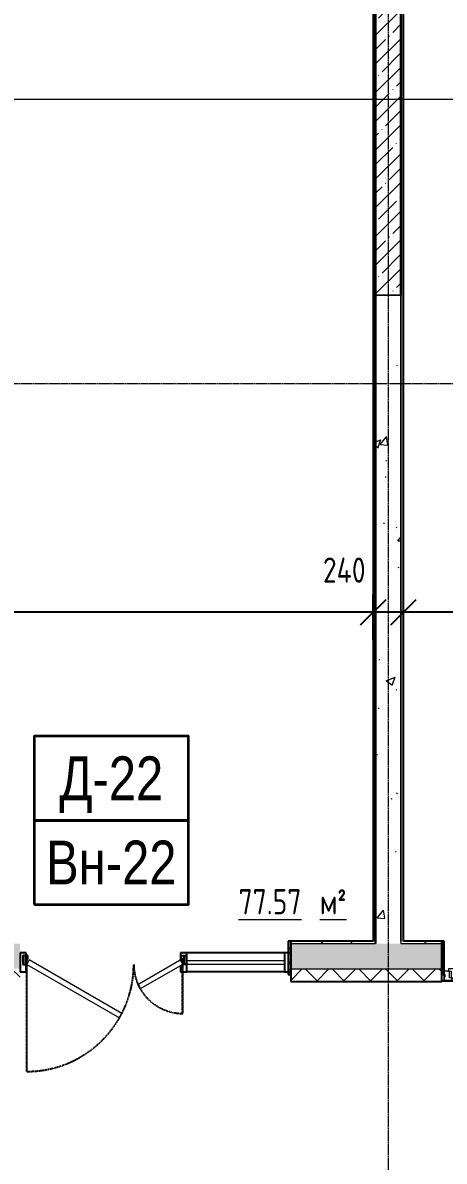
# Model space of a CAD drawing. Header units: millimetres. Extents: x -11854 to 4360091, y -19344 to 4989148.
# Drawn here: x 105999 to 109348, y 495 to 9527 of the extents above; entities that cross this region are included whole.
import ezdxf
from ezdxf.enums import TextEntityAlignment as Align

# ---------------------------------------------------------------- set-up
doc = ezdxf.new("R2010")
doc.units = ezdxf.units.MM
doc.linetypes.add('Линия сетки', pattern=[22.225, 12.7, -3.175, 3.175, -3.175])
doc.linetypes.add('Штрих', pattern=[6.35, 3.175, -3.175])
doc.layers.get('0').update_dxf_attribs({"color": 254})
doc.layers.get('Defpoints').update_dxf_attribs({"color": 254})
for name, color, linetype, lineweight in [('A-ANNO-DIMS', 254, 'Continuous', 9), ('A-AREA-IDEN', 254, 'Continuous', 9), ('A-DOOR', 254, 'Continuous', 9), ('A-GLAZ', 254, 'Continuous', 9), ('A-GLAZ-CURT', 254, 'Continuous', 9), ('A-GLAZ-CWMG', 254, 'Continuous', 9), ('A-WALL', 254, 'Continuous', 9), ('S-GRID', 254, 'Continuous', 9)]:
    doc.layers.add(name, color=color, linetype=linetype, lineweight=lineweight)
doc.layers.add('кр', color=1, linetype='Continuous')
doc.layers.add('МАРКИ', color=3, linetype='Continuous')
doc.styles.add('ISOCPEUR', font='isocpeur.ttf', dxfattribs={"width": 0.8, "height": 200})
doc.styles.add('ISOCPEUR_B', font='', dxfattribs={"width": 0.8, "height": 200})
doc.styles.add('ISOCPEUR_B_1', font='', dxfattribs={"width": 0.8, "height": 200})
doc.styles.get("Standard").update_dxf_attribs({"font": 'arial.ttf'})
doc.styles.get('ISOCPEUR_B').set_extended_font_data('ISOCPEUR', bold=True)
doc.styles.get('ISOCPEUR_B_1').set_extended_font_data('ISOCPEUR', bold=True)
doc.dimstyles.new('2_0_мм_ISOCPEUR', dxfattribs={"dimscale": 304.8, "dimtxt": 199.196235, "dimasz": 0.656168, "dimexe": 0.459318, "dimexo": 0.625, "dimgap": 0.065617, "dimtad": 1, "dimdec": 0, "dimtxsty": 'ISOCPEUR', "dimblk1": 'OBLIQUE', "dimblk2": 'OBLIQUE', "dimsah": 1, "dimcen": 2.5, "dimdle": 0.164042, "dimazin": 3, "dimtfac": 1, "dimtix": 1, "dimtmove": 0, "dimatfit": 3, "dimfxl": 0.787402, "dimfxlon": 1, "dimtvp": 1, "dimarcsym": 2})
doc.dimstyles.new('2_0_мм_ISOCPEUR_1', dxfattribs={"dimscale": 304.8, "dimtxt": 199.196235, "dimasz": 0.656168, "dimexe": 0.459318, "dimexo": 0.625, "dimgap": 0.065617, "dimtad": 1, "dimdec": 0, "dimtxsty": 'ISOCPEUR', "dimblk1": 'OBLIQUE', "dimblk2": 'OBLIQUE', "dimsah": 1, "dimcen": 2.5, "dimdle": 0.164042, "dimazin": 3, "dimtfac": 1, "dimtix": 1, "dimtmove": 1, "dimatfit": 3, "dimfxl": 0.787402, "dimfxlon": 1, "dimtvp": 1, "dimarcsym": 2})
pattern_1 = [(50, (542041.7, 20914.14), (728.7365, -63.7558), [76.2, -838.2]), (355, (542041.7, 20914.14), (-140.9716, 764.2276), [60.96, -670.56]), (100.451, (542102.4, 20908.8), (587.77, 700.4668), [64.76, -712.36]), (46.184, (542041.7, 21117.3), (1084.3162, -168.171), [114.3, -1257.3]), (96.636, (542132, 21103.3), (949.61, 989.7098), [97.14, -1068.54]), (351.184, (542041.7, 21117.3), (949.6206, 989.7012), [91.44, -1005.84]), (21, (542143.3, 21066.54), (606.4579, -409.0606), [76.2, -838.2]), (326, (542143.3, 21066.54), (247.2083, 736.7529), [60.96, -670.56]), (71.451, (542193.8, 21032.46), (853.6683, 327.6855), [64.76, -712.36]), (37.5, (542041.67, 20914.14), (12.3547, 338.22012), [6.706, -655.726, 6.706, -674.014, -673.1]), (37.5, (542041.67, 20914.14), (12.3547, 338.22012), [-1343.152, 6.706, -666.394]), (7.5, (542041.67, 20914.14), (267.27887, 400.72213), [6.706, -381.406, 6.706, -640.486, -256.54]), (7.5, (542041.67, 20914.14), (267.27887, 400.72213), [-1035.304, 6.706, -249.834]), (327.5, (541815.1, 20914.14), (542.36333, -22.91534), [6.706, -247.294, 6.706, -785.774, -1051.56]), (327.5, (541815.1, 20914.14), (542.36333, -22.91534), [-1046.48, 6.706, -1044.854]), (317.5, (541713.5, 20914.14), (592.51696, 101.7071), [6.706, -323.494, 6.706, -519.582, -746.76]), (317.5, (541713.5, 20914.14), (592.51696, 101.7071), [-856.488, 6.706, -740.054])]
pattern_2 = [(0, (542041.67, 20914.14), (406.4, 101.6), [33.528, -271.272, 33.528, -271.272, -1625.6]), (0, (542041.67, 20914.14), (406.4, 101.6), [-609.6, 33.528, -576.072, 33.528, -271.272, -711.2]), (0, (542041.67, 20914.14), (406.4, 101.6), [-1524, 33.528, -169.672, 33.528, -474.472]), (120, (542194.07, 20964.94), (-291.18818, 301.152724), [33.528, -271.272, 33.528, -1896.872]), (120, (542194.07, 20964.94), (-291.18818, 301.152724), [-338.328, -271.272, 33.528, -576.072, -1016]), (120, (542194.07, 20964.94), (-291.18818, 301.152724), [-1219.2, 33.528, -271.272, 33.528, -677.672]), (120, (542194.07, 20964.94), (-291.18818, 301.152724), [-1557.528, -169.672, 33.528, -474.472]), (240, (542244.87, 21168.14), (-115.21182, -402.752724), [33.528, -271.272, 33.528, -1896.872]), (240, (542244.87, 21168.14), (-115.21182, -402.752724), [-338.328, -271.272, 33.528, -576.072, -1016]), (240, (542244.87, 21168.14), (-115.21182, -402.752724), [-1219.2, 33.528, -271.272, 33.528, -677.672]), (240, (542244.87, 21168.14), (-115.21182, -402.752724), [-1557.528, -169.672, 33.528, -474.472])]

# ---------------------------------------------------------------- blocks, each defined once
blk = doc.blocks.new('BIMLIB_Окно_Трехстворчатое_Wintech_СФрамугойСнизу_ГОСТ30674-99 - 1700Х1800-7434254-1А')
at = {"layer": 'A-GLAZ'}
for p, q in [((-705, 140), (-725, 140)), ((-705, 95), (-705, 140)), ((-644.8, 140), (-190.9, 140)), ((-193.7, 123.5), (-642, 123.5)), ((-596.8, 121.5), (-238.9, 121.5)), ((-594, 105), (-241.7, 105)), ((-112.5, 140), (362.5, 140)), ((359.7, 123.5), (-109.7, 123.5)), ((440.9, 140), (894.8, 140)), ((892, 123.5), (443.7, 123.5)), ((488.9, 121.5), (846.8, 121.5)), ((491.7, 105), (844, 105)), ((975, 140), (955, 140)), ((955, 140), (955, 95)), ((-238.9, 51.5), (-596.8, 51.5)), ((-594, 69), (-241.7, 69)), ((-112.5, 70), (362.5, 70)), ((-109.7, 87.5), (359.7, 87.5)), ((846.8, 51.5), (488.9, 51.5)), ((491.7, 69), (844, 69))]:
    blk.add_line(p, q, dxfattribs=at)
at = {"layer": 'A-GLAZ', "lineweight": 18}
for p, q in [((-705, 140), (-705, 117)), ((-644.8, 140), (-705, 140)), ((-705, 117), (-699.5, 117)), ((-699.5, 93), (-705, 93)), ((-699.5, 117), (-699.5, 93)), ((-663, 70), (-663, 121.5)), ((-663, 121.5), (-651, 121.5)), ((-596.8, 121.5), (-651, 121.5)), ((-651, 121.5), (-651, 70)), ((-642, 123.5), (-644.8, 140)), ((-642, 121.5), (-642, 123.5)), ((-615, 71), (-615, 103)), ((-615, 103), (-594, 103)), ((-223.2, 103), (-612.5, 103)), ((-612.5, 103), (-612.5, 71)), ((-594, 105), (-596.8, 121.5)), ((-594, 103), (-594, 105)), ((-238.9, 121.5), (-241.7, 105)), ((-241.7, 105), (-241.7, 103)), ((-241.7, 103), (-220.7, 103)), ((-184.7, 121.5), (-238.9, 121.5)), ((-223.2, 71), (-223.2, 103)), ((-220.7, 103), (-220.7, 71)), ((-190.9, 140), (-193.7, 123.5)), ((-193.7, 123.5), (-193.7, 121.5)), ((-112.5, 140), (-190.9, 140)), ((-184.7, 70), (-184.7, 121.5)), ((-184.7, 121.5), (-172.7, 121.5)), ((-172.7, 121.5), (-172.7, 70)), ((378.2, 121.5), (-128.2, 121.5)), ((-128.2, 121.5), (-128.2, 89.5)), ((-109.7, 123.5), (-112.5, 140)), ((-109.7, 121.5), (-109.7, 123.5)), ((362.5, 140), (359.7, 123.5)), ((359.7, 123.5), (359.7, 121.5)), ((440.9, 140), (362.5, 140)), ((378.2, 89.5), (378.2, 121.5)), ((422.7, 70), (422.7, 121.5)), ((422.7, 121.5), (434.7, 121.5)), ((488.9, 121.5), (434.7, 121.5)), ((434.7, 121.5), (434.7, 70)), ((443.7, 123.5), (440.9, 140)), ((443.7, 121.5), (443.7, 123.5)), ((470.7, 71), (470.7, 103)), ((470.7, 103), (491.7, 103)), ((862.5, 103), (473.2, 103)), ((473.2, 103), (473.2, 71)), ((491.7, 105), (488.9, 121.5)), ((491.7, 103), (491.7, 105)), ((846.8, 121.5), (844, 105)), ((844, 105), (844, 103)), ((844, 103), (865, 103)), ((901, 121.5), (846.8, 121.5)), ((862.5, 71), (862.5, 103)), ((865, 103), (865, 71)), ((894.8, 140), (892, 123.5)), ((892, 123.5), (892, 121.5)), ((955, 140), (894.8, 140)), ((901, 70), (901, 121.5)), ((901, 121.5), (913, 121.5)), ((913, 121.5), (913, 70)), ((949.5, 93), (949.5, 117)), ((949.5, 117), (955, 117)), ((955, 93), (949.5, 93)), ((955, 117), (955, 140)), ((-705, 70), (-671, 70)), ((-671, 70), (-671, 51.5)), ((-651, 70), (-671, 70)), ((-671, 51.5), (-596.8, 51.5)), ((-594, 71), (-615, 71)), ((-612.5, 71), (-223.2, 71)), ((-596.8, 51.5), (-594, 69)), ((-594, 69), (-594, 71)), ((-220.7, 71), (-241.7, 71)), ((-241.7, 71), (-241.7, 69)), ((-241.7, 69), (-238.9, 51.5)), ((-238.9, 51.5), (-164.7, 51.5)), ((-164.7, 70), (-184.7, 70)), ((-164.7, 51.5), (-164.7, 70)), ((-164.7, 70), (-130.7, 70)), ((-109.7, 89.5), (-130.7, 89.5)), ((-130.7, 89.5), (-130.7, 70)), ((-130.7, 70), (-112.5, 70)), ((-128.2, 89.5), (378.2, 89.5)), ((-112.5, 70), (-109.7, 87.5)), ((-109.7, 87.5), (-109.7, 89.5)), ((359.7, 89.5), (359.7, 87.5)), ((380.7, 89.5), (359.7, 89.5)), ((359.7, 87.5), (362.5, 70)), ((362.5, 70), (380.7, 70)), ((380.7, 70), (380.7, 89.5)), ((380.7, 70), (414.7, 70)), ((414.7, 70), (414.7, 51.5)), ((434.7, 70), (414.7, 70)), ((414.7, 51.5), (488.9, 51.5)), ((491.7, 71), (470.7, 71)), ((473.2, 71), (862.5, 71)), ((488.9, 51.5), (491.7, 69)), ((491.7, 69), (491.7, 71)), ((865, 71), (844, 71)), ((844, 71), (844, 69)), ((844, 69), (846.8, 51.5)), ((846.8, 51.5), (921, 51.5)), ((921, 70), (901, 70)), ((921, 51.5), (921, 70)), ((921, 70), (955, 70))]:
    blk.add_line(p, q, dxfattribs=at)
at = {"layer": 'A-GLAZ', "lineweight": 25}
for p, q in [((-615, 103), (-615, 71)), ((-612.5, 103), (-615, 103)), ((-612.5, 71), (-612.5, 103)), ((-220.7, 103), (-223.2, 103)), ((-223.2, 103), (-223.2, 71)), ((-220.7, 71), (-220.7, 103)), ((-128.2, 121.5), (-130.7, 121.5)), ((-130.7, 121.5), (-130.7, 89.5)), ((-128.2, 89.5), (-128.2, 121.5)), ((378.2, 121.5), (378.2, 89.5)), ((380.7, 121.5), (378.2, 121.5)), ((380.7, 89.5), (380.7, 121.5)), ((470.7, 103), (470.7, 71)), ((473.2, 103), (470.7, 103)), ((473.2, 71), (473.2, 103)), ((865, 103), (862.5, 103)), ((862.5, 103), (862.5, 71)), ((865, 71), (865, 103)), ((-615, 71), (-612.5, 71)), ((-223.2, 71), (-220.7, 71)), ((-130.7, 89.5), (-128.2, 89.5)), ((378.2, 89.5), (380.7, 89.5)), ((470.7, 71), (473.2, 71)), ((862.5, 71), (865, 71))]:
    blk.add_line(p, q, dxfattribs=at)
blk = doc.blocks.new('Системная панель - С остеклением-7428840-1А')
at = {"layer": 'кр', "lineweight": 18}
for p, q in [((387.5, 12.5), (-387.5, 12.5)), ((-387.5, 12.5), (-387.5, -12.5)), ((387.5, -12.5), (387.5, 12.5)), ((-387.5, -12.5), (387.5, -12.5))]:
    blk.add_line(p, q, dxfattribs=at)
blk = doc.blocks.new('Прямоугольный импост - 50 x 150 мм-7428686-1А')
at = {"layer": 'кр'}
for p, q in [((-357574.2, -43154.4), (-358349.2, -43154.4)), ((-357574.2, -43304.4), (-358349.2, -43304.4))]:
    blk.add_line(p, q, dxfattribs=at)
blk = doc.blocks.new('Прямоугольный импост - 50 x 150 мм-7419824-1А')
at = {"layer": 'кр', "lineweight": 25}
for p, q in [((-50, 75), (0, 75)), ((-50, -75), (-50, 75)), ((0, 75), (0, -75)), ((0, -75), (-50, -75))]:
    blk.add_line(p, q, dxfattribs=at)
blk = doc.blocks.new('Прямоугольный импост - 50 x 150 мм-V12-1А')
at = {"layer": 'A-GLAZ-CWMG', "lineweight": 25}
for p, q in [((0, 75), (-50, 75)), ((-50, 75), (-50, 15)), ((0, -75), (0, 75)), ((-50, -55), (-50, -75)), ((-50, -75), (0, -75))]:
    blk.add_line(p, q, dxfattribs=at)
blk = doc.blocks.new('Прямоугольный импост - 50 x 150 мм-V13-1А')
at = {"layer": 'кр', "lineweight": 25}
for p, q in [((-25, 75), (-8.7, 75)), ((-25, 25.6), (-25, 75)), ((-6.7, 75), (25, 75)), ((25, 75), (25, -75)), ((-25, -75), (-25, -16.7)), ((25, -75), (-25, -75))]:
    blk.add_line(p, q, dxfattribs=at)
blk = doc.blocks.new('Дверь_Двупольная_внутренняя ПВХ профиль - Дверной блок наружный металлический остекленный ДНМО 22х13 Л _ДЛЯ ВИТРАЖА_-7420208-1А')
at = {"layer": 'кр', "linetype": 'Штрих'}
for p, q in [((618, 865), (618, 15)), ((-618, 405), (-618, 15))]:
    blk.add_line(p, q, dxfattribs=at)
at = {"layer": 'кр'}
for p, q in [((620, 865), (618, 865)), ((-620, 405), (-618, 405)), ((-650, 15), (-630, 15)), ((-650, -55), (-650, 15)), ((-630, 15), (-620, 15)), ((-630, -55), (-630, 15)), ((-630, 15), (-630, -55)), ((-620, 15), (-620, -25)), ((-618, 15), (-620, 15)), ((618, 15), (620, 15)), ((630, 15), (620, 15)), ((620, 15), (620, -25)), ((630, -55), (630, 15)), ((650, 15), (630, 15)), ((630, 15), (630, -55)), ((650, -55), (650, 15)), ((-630, -55), (-650, -55)), ((-610, -55), (-630, -55)), ((-620, -25), (-610, -25)), ((-610, -25), (-610, -55)), ((620, -25), (610, -25)), ((610, -25), (610, -55)), ((610, -55), (630, -55)), ((630, -55), (650, -55))]:
    blk.add_line(p, q, dxfattribs=at)
at = {"layer": 'кр', "linetype": 'Штрих', "lineweight": 18}
for p, q in [((620, 15), (620, 865)), ((-620, 15), (-620, 405))]:
    blk.add_line(p, q, dxfattribs=at)
at = {"layer": 'кр', "lineweight": 18}
for p, q in [((-116.1, 440), (-136.1, 405.4)), ((-136.1, 405.4), (600, -19.6)), ((620, 15), (-116.1, 440)), ((-620, 15), (-282.3, 210)), ((-282.3, 210), (-262.3, 175.4)), ((-262.3, 175.4), (-600, -19.6)), ((-600, -19.6), (-620, 15)), ((600, -19.6), (620, 15))]:
    blk.add_line(p, q, dxfattribs=at)
at = {"layer": 'кр', "linetype": 'Штрих'}
for centre, radius, start, end in [((620, 15), 850, 90, 180), ((-620, 15), 390, 360, 90)]:
    blk.add_arc(centre, radius, start, end, dxfattribs=at)
blk = doc.blocks.new('_Oblique')
at = {"color": 0, "linetype": 'ByBlock', "lineweight": -2}
blk.add_line((-0.5, -0.5), (0.5, 0.5), dxfattribs=at)
blk = doc.blocks.new('*D596')
at = {"layer": 'A-ANNO-DIMS', "color": 0, "lineweight": -2, "transparency": 16777216}
for p, q in [((109022.6, 4629.5), (109022.6, 4990.5)), ((115752.6, 4629.5), (115752.6, 4990.5)), ((115802.6, 4850.5), (108972.6, 4850.5))]:
    blk.add_line(p, q, dxfattribs=at)
at = {"layer": 'Defpoints', "color": 0, "transparency": 16777216}
for p in [(109022.6, 4850.5), (109022.6, 4610.5), (115752.6, 4610.5)]:
    blk.add_point(p, dxfattribs=at)
at = {"layer": 'A-ANNO-DIMS', "color": 0, "lineweight": -2, "transparency": 16777216, "xscale": 200, "yscale": 200, "zscale": 200, "rotation": 180}
blk.add_blockref('_Oblique', (109022.6, 4850.5), dxfattribs=at)
at = {"layer": 'A-ANNO-DIMS', "color": 0, "lineweight": -2, "transparency": 16777216, "xscale": 200, "yscale": 200, "zscale": 200}
blk.add_blockref('_Oblique', (115752.6, 4850.5), dxfattribs=at)
at = {"layer": 'A-ANNO-DIMS', "color": 0, "transparency": 16777216, "insert": (112387.6, 4970.5), "char_height": 200, "width": 533.233, "attachment_point": 5, "style": 'ISOCPEUR'}
blk.add_mtext('\\A1;6730', dxfattribs=at)
blk = doc.blocks.new('*D597')
at = {"layer": 'A-ANNO-DIMS', "color": 0, "lineweight": -2, "transparency": 16777216}
for p, q in [((108782.6, 4629.5), (108782.6, 4990.5)), ((109022.6, 4629.5), (109022.6, 4990.5)), ((109072.6, 4850.5), (108732.6, 4850.5))]:
    blk.add_line(p, q, dxfattribs=at)
at = {"layer": 'Defpoints', "color": 0, "transparency": 16777216}
for p in [(108782.6, 4850.5), (108782.6, 4610.5), (109022.6, 4610.5)]:
    blk.add_point(p, dxfattribs=at)
at = {"layer": 'A-ANNO-DIMS', "color": 0, "lineweight": -2, "transparency": 16777216, "xscale": 200, "yscale": 200, "zscale": 200, "rotation": 180}
blk.add_blockref('_Oblique', (108782.6, 4850.5), dxfattribs=at)
at = {"layer": 'A-ANNO-DIMS', "color": 0, "lineweight": -2, "transparency": 16777216, "xscale": 200, "yscale": 200, "zscale": 200}
blk.add_blockref('_Oblique', (109022.6, 4850.5), dxfattribs=at)
at = {"layer": 'A-ANNO-DIMS', "color": 0, "transparency": 16777216, "insert": (108383.6, 5285.1), "char_height": 200, "width": 418.312, "attachment_point": 1, "line_spacing_factor": 1.149209, "style": 'ISOCPEUR'}
blk.add_mtext('\\A1;240', dxfattribs=at)
blk = doc.blocks.new('*D598')
at = {"layer": 'A-ANNO-DIMS', "color": 0, "lineweight": -2, "transparency": 16777216}
for p, q in [((102522.6, 4629.5), (102522.6, 4990.5)), ((108782.6, 4629.5), (108782.6, 4990.5)), ((108832.6, 4850.5), (102472.6, 4850.5))]:
    blk.add_line(p, q, dxfattribs=at)
at = {"layer": 'Defpoints', "color": 0, "transparency": 16777216}
for p in [(102522.6, 4850.5), (102522.6, 4610.5), (108782.6, 4610.5)]:
    blk.add_point(p, dxfattribs=at)
at = {"layer": 'A-ANNO-DIMS', "color": 0, "lineweight": -2, "transparency": 16777216, "xscale": 200, "yscale": 200, "zscale": 200, "rotation": 180}
blk.add_blockref('_Oblique', (102522.6, 4850.5), dxfattribs=at)
at = {"layer": 'A-ANNO-DIMS', "color": 0, "lineweight": -2, "transparency": 16777216, "xscale": 200, "yscale": 200, "zscale": 200}
blk.add_blockref('_Oblique', (108782.6, 4850.5), dxfattribs=at)
at = {"layer": 'A-ANNO-DIMS', "color": 0, "transparency": 16777216, "insert": (105652.6, 4970.5), "char_height": 200, "width": 533.233, "attachment_point": 5, "style": 'ISOCPEUR'}
blk.add_mtext('\\A1;6260', dxfattribs=at)

msp = doc.modelspace()

# ---------------------------------------------------------------- hatches: boundary and pattern name
at = {"layer": 'A-WALL'}
h = msp.add_hatch(dxfattribs=at)
h.set_pattern_fill('FP_3', color=8, style=0, pattern_type=2)
h.set_pattern_definition(pattern_2)
h.paths.add_polyline_path([(109022.6, 2242.4), (109022.6, 14727.4), (109002.6, 14727.4), (109002.6, 2242.4)])
h = msp.add_hatch(dxfattribs=at)
h.set_pattern_fill('FP_3', color=8, style=0, pattern_type=2)
h.set_pattern_definition(pattern_2)
h.paths.add_polyline_path([(108782.6, 2222.4), (108802.6, 2222.7), (108802.6, 9617.4), (108782.6, 9617.4), (108782.6, 2222.7)])
h = msp.add_hatch(dxfattribs=at)
h.set_pattern_fill('FP_1', color=8, style=0, pattern_type=2)
h.set_pattern_definition([(45, (542041.67, 20914.14), (-114.04925, 114.04925), []), (45, (542155.72, 20914.14), (-114.04925, 114.04925), [201.613, -40.323, 3.353, -36.97])])
h.paths.add_polyline_path([(108802.6, 7367.4), (109002.6, 7367.4), (109002.6, 9617.4), (108802.6, 9617.4), (108802.6, 8194.7)])
h = msp.add_hatch(dxfattribs=at)
h.set_pattern_fill('FP_2', color=8, style=0, pattern_type=2)
h.set_pattern_definition(pattern_1)
h.paths.add_polyline_path([(109002.6, 2222.4), (109002.6, 7367.4), (108802.6, 7367.4), (108802.6, 2222.4)])
h = msp.add_hatch(dxfattribs=at)
h.set_pattern_fill('FP_2', color=8, style=0, pattern_type=2)
h.set_pattern_definition(pattern_1)
h.paths.add_polyline_path([(114405.1, 2022.4), (115772.6, 2022.4), (115772.6, 2222.4), (114357.6, 2222.4), (114357.6, 2022.4)])
h.paths.add_polyline_path([(112247.6, 2022.4), (112247.6, 2222.4), (111027.6, 2222.4), (111027.6, 2022.4), (111866.7, 2022.4)])
h.paths.add_polyline_path([(109327.6, 2022.4), (109327.6, 2222.4), (108127.6, 2222.4), (108127.6, 2022.4)])
h.paths.add_polyline_path([(104886.1, 2022.4), (105977.6, 2022.4), (105977.6, 2222.4), (104777.6, 2222.4), (104777.6, 2022.4)])
h.paths.add_polyline_path([(103077.6, 2022.4), (103077.6, 2222.4), (101375.2, 2222.4), (101375.2, 2022.4), (102982.3, 2022.4)])
h.paths.add_polyline_path([(98222.8, 2022.4), (99225.2, 2022.4), (99225.2, 2222.4), (98027.6, 2222.4), (98027.6, 2022.4)])
h.paths.add_polyline_path([(94625.2, 2022.4), (96327.6, 2022.4), (96327.6, 2222.4), (94625.2, 2222.4)])
h.paths.add_polyline_path([(92475.2, 2022.4), (92475.2, 2222.4), (91277.6, 2222.4), (91277.6, 2022.4), (91559.4, 2022.4)])
h.paths.add_polyline_path([(89577.6, 2022.4), (89577.6, 2222.4), (88375.2, 2222.4), (88375.2, 2022.4), (89338.3, 2022.4)])
h.paths.add_polyline_path([(86225.2, 2022.4), (86225.2, 2222.4), (85027.6, 2222.4), (85027.6, 2022.4), (85213.4, 2022.4)])
h.paths.add_polyline_path([(82082.6, 2022.4), (83327.6, 2022.4), (83327.6, 2222.4), (82082.6, 2222.4)])
h = msp.add_hatch(dxfattribs=at)
h.set_pattern_fill('FP_3', color=8, style=0, pattern_type=2)
h.set_pattern_definition(pattern_2)
h.paths.add_polyline_path([(108782.6, 2222.4), (108782.6, 2242.4), (108127.6, 2242.4), (108127.6, 2222.4)])
h.paths.add_polyline_path([(105977.6, 2222.4), (105977.6, 2242.4), (104777.6, 2242.4), (104777.6, 2222.4), (105520.7, 2222.4)])
h.paths.add_polyline_path([(103077.6, 2222.4), (103077.6, 2242.4), (102502.6, 2242.4), (102502.6, 2222.4), (102982.3, 2222.4)])
h = msp.add_hatch(dxfattribs=at)
h.set_pattern_fill('FP_3', color=8, style=0, pattern_type=2)
h.set_pattern_definition(pattern_2)
h.paths.add_polyline_path([(108127.6, 1977.4), (108127.6, 2242.4), (108107.6, 2242.4), (108107.6, 1977.4)])
h = msp.add_hatch(dxfattribs=at)
h.set_pattern_fill('FP_3', color=8, style=0, pattern_type=2)
h.set_pattern_definition(pattern_2)
h.paths.add_polyline_path([(115674.3, 2222.4), (115772.6, 2222.7), (115772.6, 2242.4), (114357.6, 2242.4), (114357.6, 2222.4), (114405.1, 2222.4)])
h.paths.add_polyline_path([(111232.1, 2222.4), (112247.6, 2222.7), (112247.6, 2242.4), (111027.6, 2242.4), (111027.6, 2222.4)])
h.paths.add_polyline_path([(109327.6, 2222.4), (109327.6, 2242.4), (109002.6, 2242.4), (109002.6, 2222.4)])
h = msp.add_hatch(dxfattribs=at)
h.set_pattern_fill('FP_5', color=8, style=0, pattern_type=2)
h.set_pattern_definition([(45, (542041.67, 20914.14), (-106.066017, 106.066017), []), (135, (542041.67, 20914.14), (-106.066017, -106.066017), [])])
h.paths.add_polyline_path([(115772.6, 1922.4), (115972.6, 1922.4), (115972.6, 2022.4), (114357.6, 2022.4), (114357.6, 1922.4), (115674.3, 1922.4)])
h.paths.add_polyline_path([(112247.6, 1922.4), (112247.6, 2022.4), (111027.6, 2022.4), (111027.6, 1922.4), (111866.7, 1922.4)])
h.paths.add_polyline_path([(109327.6, 1922.4), (109327.6, 2022.4), (108127.6, 2022.4), (108127.6, 1922.4)])
h.paths.add_polyline_path([(104777.6, 1922.4), (105977.6, 1922.4), (105977.6, 2022.4), (104777.6, 2022.4), (104777.6, 1973.9)])
h.paths.add_polyline_path([(101375.2, 1922.4), (103077.6, 1922.4), (103077.6, 2022.4), (101375.2, 2022.4)])
h.paths.add_polyline_path([(96319, 1922.4), (96327.6, 1922.4), (96327.6, 2022.4), (94625.2, 2022.4), (94625.2, 1922.4), (96001.7, 1922.4)])
h.paths.add_polyline_path([(98222.8, 1922.4), (99225.2, 1922.4), (99225.2, 2022.4), (98027.6, 2022.4), (98027.6, 1922.4)])
h.paths.add_polyline_path([(91277.6, 1922.4), (92475.2, 1922.4), (92475.2, 2022.4), (91277.6, 2022.4)])
h.paths.add_polyline_path([(88375.2, 1922.4), (89577.6, 1922.4), (89577.6, 2022.4), (88375.2, 2022.4)])
h.paths.add_polyline_path([(86225.2, 1922.4), (86225.2, 2022.4), (85027.6, 2022.4), (85027.6, 1922.4), (85213.4, 1922.4)])
h.paths.add_polyline_path([(83309.6, 1922.4), (83327.6, 1922.4), (83327.6, 2022.4), (82082.6, 2022.4), (82082.6, 1922.4), (82675, 1922.4)])

# ---------------------------------------------------------------- linework, layer by layer
at = {"layer": 'A-WALL', "color": 8, "lineweight": 25}
for p, q in [((109002.6, 14727.4), (109002.6, 7367.4)), ((109022.6, 2242.4), (109022.6, 14727.4)), ((108782.6, 9637.4), (108782.6, 2242.4)), ((108802.6, 9617.4), (108802.6, 7367.4)), ((108802.6, 2222.4), (108802.6, 9617.4)), ((109002.6, 7367.4), (109002.6, 9617.4)), ((108802.6, 7367.4), (108802.6, 2222.4)), ((108107.6, 2242.4), (108107.6, 1977.4)), ((108127.6, 2242.4), (108107.6, 2242.4)), ((108782.6, 2242.4), (108127.6, 2242.4)), ((108127.6, 2242.4), (108127.6, 2222.4)), ((108127.6, 1977.4), (108127.6, 2242.4)), ((108127.6, 2222.4), (108127.6, 1922.4)), ((109347.6, 2242.4), (109022.6, 2242.4)), ((109327.6, 2222.4), (109327.6, 2242.4)), ((109327.6, 2242.4), (109327.6, 1977.4)), ((109327.6, 1922.4), (109327.6, 2222.4)), ((109347.6, 1977.4), (109347.6, 2242.4)), ((108107.6, 1977.4), (108127.6, 1977.4)), ((108127.6, 1922.4), (109327.6, 1922.4)), ((109327.6, 1977.4), (109347.6, 1977.4))]:
    msp.add_line(p, q, dxfattribs=at)
at = {"layer": 'A-WALL', "color": 8}
for p, q in [((108802.6, 7367.4), (109002.6, 7367.4)), ((109002.6, 7367.4), (108802.6, 7367.4)), ((109002.6, 2242.4), (109002.6, 7367.4)), ((109002.6, 7367.4), (109002.6, 2222.4)), ((108127.6, 2222.4), (108802.6, 2222.4)), ((109002.6, 2222.4), (109327.6, 2222.4)), ((108127.6, 2022.4), (109327.6, 2022.4)), ((111027.6, 1922.4), (109327.6, 1922.4))]:
    msp.add_line(p, q, dxfattribs=at)
at = {"layer": 'S-GRID', "color": 8, "linetype": 'Линия сетки'}
for p, q in [((108902.6, 26233.7), (108902.6, -4343.8)), ((117934.2, 8917.4), (78806.8, 8917.4)), ((117662.5, 8917.4), (78806.8, 8917.4)), ((117934.2, 6662.4), (78806.8, 6662.4))]:
    msp.add_line(p, q, dxfattribs=at)
at = {"layer": 'МАРКИ', "color": 1, "lineweight": 35}
for points in [[(106090.1, 3199.1), (107314.8, 3199.1), (107314.8, 3867.2), (106090.1, 3867.2)], [(106090.1, 2531.1), (107314.8, 2531.1), (107314.8, 3199.1), (106090.1, 3199.1)]]:
    msp.add_lwpolyline(points, close=True, dxfattribs=at)

# ---------------------------------------------------------------- block references
at = {"layer": 'A-DOOR', "color": 8, "rotation": 180}
msp.add_blockref('Дверь_Двупольная_внутренняя ПВХ профиль - Дверной блок наружный металлический остекленный ДНМО 22х13 Л _ДЛЯ ВИТРАЖА_-7420208-1А', (106650.8, 2072.4), dxfattribs=at)
at = {"layer": 'A-GLAZ', "color": 8, "rotation": 180}
msp.add_blockref('BIMLIB_Окно_Трехстворчатое_Wintech_СФрамугойСнизу_ГОСТ30674-99 - 1700Х1800-7434254-1А', (110302.6, 2072.4), dxfattribs=at)
at = {"layer": 'A-GLAZ-CURT', "color": 8}
msp.add_blockref('Системная панель - С остеклением-7428840-1А', (107690.1, 2072.4), dxfattribs=at)
at = {"layer": 'A-GLAZ-CWMG', "color": 8, "rotation": 180}
msp.add_blockref('Прямоугольный импост - 50 x 150 мм-V12-1А', (105977.6, 2072.4), dxfattribs=at)
at = {"layer": 'A-GLAZ-CWMG', "color": 8, "extrusion": (0, 0, -1), "rotation": 180}
for name, p in [('Прямоугольный импост - 50 x 150 мм-V13-1А', (-107277.6, 2072.4)), ('Прямоугольный импост - 50 x 150 мм-7419824-1А', (-108127.6, 2072.4))]:
    msp.add_blockref(name, p, dxfattribs=at)
at = {"layer": 'A-GLAZ-CWMG', "color": 8}
msp.add_blockref('Прямоугольный импост - 50 x 150 мм-7428686-1А', (465651.8, 45301.8), dxfattribs=at)
at = {"layer": 'кр', "color": 1, "rotation": 180}
msp.add_blockref('Дверь_Двупольная_внутренняя ПВХ профиль - Дверной блок наружный металлический остекленный ДНМО 22х13 Л _ДЛЯ ВИТРАЖА_-7420208-1А', (106650.8, 2072.4), dxfattribs=at)
at = {"layer": 'кр', "color": 1, "extrusion": (0, 0, -1), "rotation": 180}
for name, p in [('Прямоугольный импост - 50 x 150 мм-V13-1А', (-107277.6, 2072.4)), ('Прямоугольный импост - 50 x 150 мм-7419824-1А', (-108127.6, 2072.4))]:
    msp.add_blockref(name, p, dxfattribs=at)
at = {"layer": 'кр', "color": 1}
for name, p in [('Прямоугольный импост - 50 x 150 мм-7428686-1А', (465651.8, 45301.8)), ('Системная панель - С остеклением-7428840-1А', (107690.1, 2072.4))]:
    msp.add_blockref(name, p, dxfattribs=at)

# ---------------------------------------------------------------- texts
at = {"layer": 'A-AREA-IDEN', "color": 8, "char_height": 200, "attachment_point": 1}
for s, insert, width, style in [('\\L77.57 ', (107713.3, 2654), 782.447, 'ISOCPEUR_B'), ('\\L\\fISOCPEUR|b1|i0|c238|p34|;\\W.8;\\L²', (108496.4, 2654), 128.27, 'ISOCPEUR_B_1'), ('\\L\\fISOCPEUR|b1|i0|c204|p34|;\\W.8;\\Lм', (108358.9, 2654), 166.751, 'ISOCPEUR_B')]:
    msp.add_mtext(s, dxfattribs=dict(at, insert=insert, width=width, style=style))
at = {"layer": 'МАРКИ', "color": 1, "lineweight": 25, "width": 0.8}
for s, p in [('Д-22', (106702.5, 3533.1)), ('Вн-22', (106702.5, 2865.1))]:
    msp.add_text(s, height=347.93, dxfattribs=at).set_placement(p, align=Align.MIDDLE_CENTER)

# ---------------------------------------------------------------- dimensions: what is measured, and where the dimension line sits
at = {"layer": 'A-ANNO-DIMS', "color": 8}
dim = msp.add_linear_dim(base=(108782.6, 4850.5), p1=(109022.6, 4610.5), p2=(108782.6, 4610.5), dimstyle='2_0_мм_ISOCPEUR_1', override={"dimfxl": 240}, dxfattribs=at)
dim.commit()
dim.dimension.update_dxf_attribs({"geometry": '*D597', "text_midpoint": (108592.8, 4998.4), "dimtype": 160})
for base, p1, p2, override, picture, middle in [((102522.6, 4850.5), (108782.6, 4610.5), (102522.6, 4610.5), {"dimfxl": 6259.999977}, '*D598', (105652.6, 4970.5)), ((109022.6, 4850.5), (115752.6, 4610.5), (109022.6, 4610.5), {"dimfxl": 6729.997842}, '*D596', (112387.6, 4970.5))]:
    dim = msp.add_linear_dim(base=base, p1=p1, p2=p2, dimstyle='2_0_мм_ISOCPEUR', override=override, dxfattribs=at)
    dim.commit()
    dim.dimension.update_dxf_attribs({"geometry": picture, "text_midpoint": middle})

doc.saveas('drawing.dxf')
